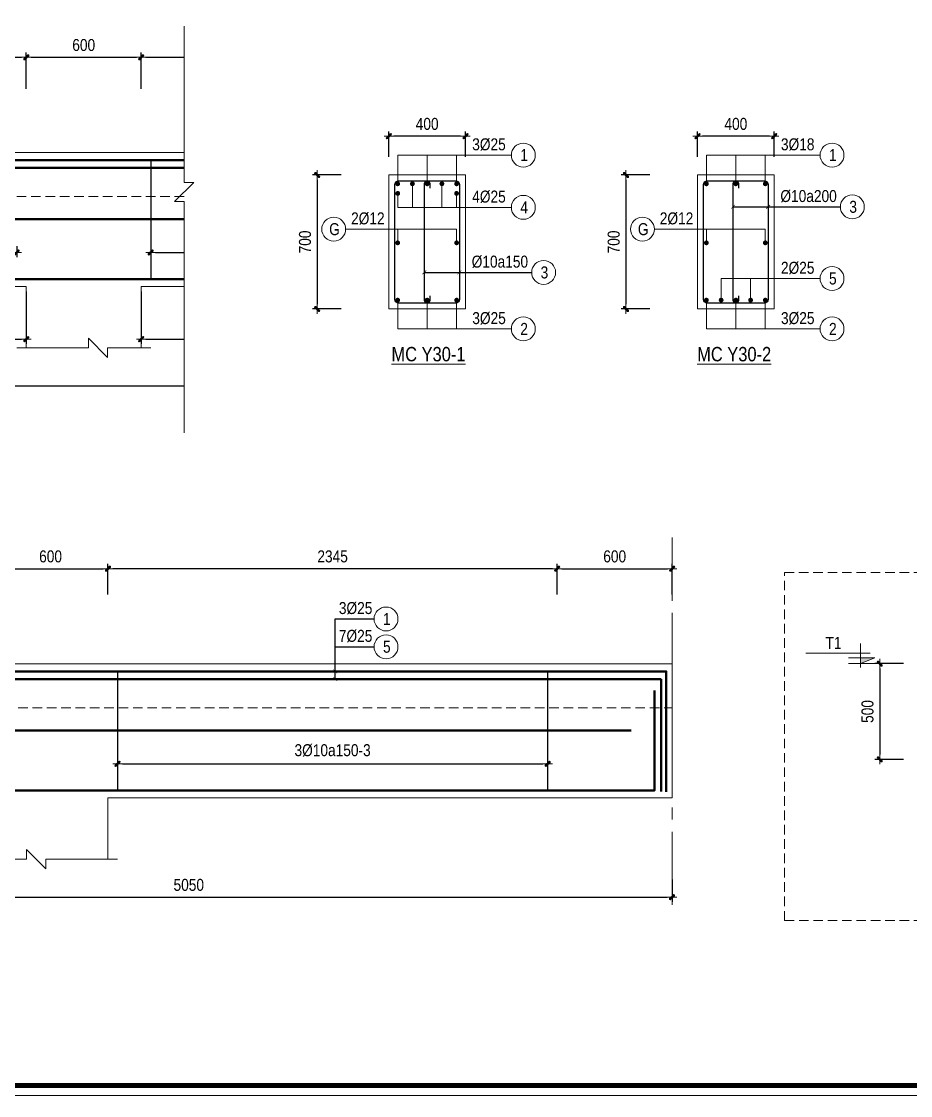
# Model space of a CAD drawing. Header units: millimetres. Extents: x 397144 to 8960116, y 345581 to 674207.
# Drawn here: x 5137752 to 5142397, y 648891 to 654500 of the extents above; entities that cross this region are included whole.
import ezdxf
from ezdxf.enums import TextEntityAlignment as Align
from ezdxf.xclip import XClip

# ---------------------------------------------------------------- set-up
doc = ezdxf.new("R2010")
doc.units = ezdxf.units.MM
doc.header["$XCLIPFRAME"] = 0
doc.header["$PDSIZE"] = -10
doc.linetypes.add('CENTER2', pattern=[28.575, 19.05, -3.175, 3.175, -3.175])
doc.linetypes.add('HIDDEN', pattern=[0.375, 0.25, -0.125])
doc.layers.get('0').update_dxf_attribs({"linetype": 'CONTINUOUS'})
doc.layers.get('Defpoints').update_dxf_attribs({"color": 12, "linetype": 'CONTINUOUS'})
for name, color, linetype, lineweight in [('CDAI', 8, 'CONTINUOUS', 30), ('CTHEP', 2, 'CONTINUOUS', 50), ('DBAO', 3, 'CONTINUOUS', 20), ('DGIONG', 4, 'CONTINUOUS', 13), ('KTH', 150, 'CONTINUOUS', 5), ('Net khuat', 8, 'HIDDEN', 13), ('STICK', 1, 'CONTINUOUS', 9), ('TEXT', 7, 'CONTINUOUS', 15)]:
    doc.layers.add(name, color=color, linetype=linetype, lineweight=lineweight)
doc.layers.add('HATCH', color=7, linetype='CONTINUOUS', lineweight=5, true_color=0x2491ff)
doc.styles.add('Star-HelCon', font='VHELVCN_0.TTF')
doc.styles.add('TTP-HelCon', font='VHELVCN_0.TTF')
doc.styles.add('VNI-HELVE-CONDENSE', font='VHELVCN_0.TTF')
doc.dimstyles.new('kc-25', dxfattribs={"dimtxt": 62.5, "dimasz": 20, "dimexe": 20, "dimexo": 50, "dimgap": 25, "dimtad": 3, "dimdec": 0, "dimzin": 0, "dimdsep": 46, "dimtxsty": 'VNI-HELVE-CONDENSE', "dimblk": 'DIM', "dimcen": 2.5, "dimclrd": 256, "dimclre": 154, "dimclrt": 7, "dimaunit": 1, "dimadec": 0, "dimazin": 0, "dimtfac": 1, "dimtdec": 0, "dimtix": 1, "dimtmove": 0, "dimatfit": 3, "dimldrblk": 'DOT', "dimfxl": 1, "dimtolj": 1, "dimtzin": 0, "dimarcsym": 0})
doc.dimstyles.new('TTP-25', dxfattribs={"dimscale": 25, "dimtxt": 2.5, "dimasz": 1, "dimexe": 1, "dimexo": 1, "dimgap": 0.09, "dimtad": 0, "dimdec": 4, "dimrnd": 5, "dimzin": 9, "dimdsep": 46, "dimtxsty": 'TTP-HelCon', "dimblk": 'Stick1', "dimcen": 0.09, "dimdle": 1.5, "dimclrd": 256, "dimclre": 256, "dimclrt": 7, "dimadec": 0, "dimazin": 0, "dimtfac": 1, "dimtdec": 4, "dimtmove": 0, "dimatfit": 3, "dimldrblk": '_ArchTick1', "dimfxl": 1, "dimtvp": 1, "dimtolj": 1, "dimtzin": 0, "dimarcsym": 0})

# ---------------------------------------------------------------- blocks, each defined once
blk = doc.blocks.new('Stick1')
at = {"layer": 'STICK'}
h = blk.add_hatch(color=256, dxfattribs=at)
edge = h.paths.add_edge_path()
edge.add_line((0.3, 0.5), (-0.5, -0.3))
edge.add_arc((-0.4, -0.4), 0.141, 135, 315)
edge.add_line((-0.3, -0.5), (0.5, 0.3))
edge.add_arc((0.4, 0.4), 0.141, 315, 495)
blk.add_line((1, 0), (-1, 0), dxfattribs=at)
blk.add_lwpolyline([(0.3, 0.5), (-0.5, -0.3, 1), (-0.3, -0.5), (0.5, 0.3, 1), (0.3, 0.5, 1)], format="xyb", dxfattribs=at)
blk = doc.blocks.new('*D955')
at = {"layer": 'Defpoints', "color": 0, "ltscale": 500, "transparency": 16777216}
for p in [(5142386.5, 651146.3), (5142236.6, 650646.3), (5142386.5, 650646.3)]:
    blk.add_point(p, dxfattribs=at)
at = {"layer": 'KTH', "lineweight": -2, "ltscale": 500, "transparency": 16777216}
for p, q in [((5142361.5, 651146.3), (5142211.6, 651146.3)), ((5142236.6, 651121.3), (5142236.6, 650671.3)), ((5142361.5, 650646.3), (5142211.6, 650646.3))]:
    blk.add_line(p, q, dxfattribs=at)
at = {"layer": 'KTH', "lineweight": -2, "ltscale": 500, "transparency": 16777216, "xscale": 25, "yscale": 25, "zscale": 25}
for p, rotation in [((5142236.6, 651146.3), 90), ((5142236.6, 650646.3), 270)]:
    blk.add_blockref('Stick1', p, dxfattribs=dict(at, rotation=rotation))
at = {"layer": 'KTH', "color": 7, "ltscale": 500, "transparency": 16777216, "insert": (5142172.8, 650896.3), "char_height": 62.5, "attachment_point": 5, "rotation": 90, "style": 'TTP-HelCon'}
blk.add_mtext('\\A1;500', dxfattribs=at)
blk = doc.blocks.new('_ArchTick1')
at = {"color": 0, "const_width": 3.81}
blk.add_lwpolyline([(-12.7, -12.7), (12.7, 12.7)], dxfattribs=at)
blk = doc.blocks.new('CODE')
at = {"layer": 'DBAO'}
for p, q in [((-62.5, -20), (-62.5, 105)), ((-62.5, 0), (-137.5, 30)), ((-137.5, 30), (0, 30)), ((-137.5, 0), (0, 0)), ((-112.5, 55), (223.6, 55))]:
    blk.add_line(p, q, dxfattribs=at)
at = {"layer": 'HATCH', "color": 1}
blk.add_solid([(-62.5, 0), (-137.5, 30), (-62.5, 30)], dxfattribs=at)
blk = doc.blocks.new('*D8346')
at = {"layer": 'Defpoints', "color": 0, "transparency": 16777216}
for p in [(5181809.1, 595475.6), (5179810.1, 595286.6), (5181809.1, 595286.6)]:
    blk.add_point(p, dxfattribs=at)
at = {"layer": 'KTH', "lineweight": -2, "transparency": 16777216}
for p, q in [((5179810.1, 595311.6), (5179810.1, 595500.6)), ((5179835.1, 595475.6), (5181784.1, 595475.6)), ((5181809.1, 595311.6), (5181809.1, 595500.6))]:
    blk.add_line(p, q, dxfattribs=at)
at = {"layer": 'KTH', "lineweight": -2, "transparency": 16777216, "xscale": 25, "yscale": 25, "zscale": 25, "rotation": 180}
blk.add_blockref('Stick1', (5179810.1, 595475.6), dxfattribs=at)
at = {"layer": 'KTH', "lineweight": -2, "transparency": 16777216, "xscale": 25, "yscale": 25, "zscale": 25}
blk.add_blockref('Stick1', (5181809.1, 595475.6), dxfattribs=at)
at = {"layer": 'KTH', "color": 7, "transparency": 16777216, "insert": (5180809.6, 595539.4), "char_height": 62.5, "attachment_point": 5, "style": 'TTP-HelCon'}
blk.add_mtext('\\A1;2000', dxfattribs=at)
blk = doc.blocks.new('*D8347')
at = {"layer": 'Defpoints', "color": 0, "transparency": 16777216}
for p in [(5177205.1, 594530.6), (5179160.1, 594514.1), (5177205.1, 594456.6)]:
    blk.add_point(p, dxfattribs=at)
at = {"layer": 'KTH', "lineweight": -2, "transparency": 16777216}
for p, q in [((5177205.1, 594505.6), (5177205.1, 594431.6)), ((5179160.1, 594489.1), (5179160.1, 594431.6)), ((5179135.1, 594456.6), (5177230.1, 594456.6))]:
    blk.add_line(p, q, dxfattribs=at)
at = {"layer": 'KTH', "lineweight": -2, "transparency": 16777216, "xscale": 25, "yscale": 25, "zscale": 25, "rotation": 180}
blk.add_blockref('Stick1', (5177205.1, 594456.6), dxfattribs=at)
at = {"layer": 'KTH', "lineweight": -2, "transparency": 16777216, "xscale": 25, "yscale": 25, "zscale": 25}
blk.add_blockref('Stick1', (5179160.1, 594456.6), dxfattribs=at)
at = {"layer": 'KTH', "color": 7, "transparency": 16777216, "insert": (5178182.6, 594526.5), "char_height": 62.5, "attachment_point": 5, "style": 'TTP-HelCon'}
blk.add_mtext('\\A1;3Þ10a150-3', dxfattribs=at)
blk = doc.blocks.new('*D8348')
at = {"layer": 'Defpoints', "color": 0, "transparency": 16777216}
for p in [(5181809.1, 594530.6), (5179860.1, 594514.1), (5181809.1, 594456.6)]:
    blk.add_point(p, dxfattribs=at)
at = {"layer": 'KTH', "lineweight": -2, "transparency": 16777216}
for p, q in [((5179860.1, 594489.1), (5179860.1, 594431.6)), ((5181809.1, 594505.6), (5181809.1, 594431.6)), ((5179885.1, 594456.6), (5181784.1, 594456.6))]:
    blk.add_line(p, q, dxfattribs=at)
at = {"layer": 'KTH', "lineweight": -2, "transparency": 16777216, "xscale": 25, "yscale": 25, "zscale": 25, "rotation": 180}
blk.add_blockref('Stick1', (5179860.1, 594456.6), dxfattribs=at)
at = {"layer": 'KTH', "lineweight": -2, "transparency": 16777216, "xscale": 25, "yscale": 25, "zscale": 25}
blk.add_blockref('Stick1', (5181809.1, 594456.6), dxfattribs=at)
at = {"layer": 'KTH', "color": 7, "transparency": 16777216, "insert": (5180834.6, 594526.5), "char_height": 62.5, "attachment_point": 5, "style": 'TTP-HelCon'}
blk.add_mtext('\\A1;3Þ10a150-3', dxfattribs=at)
blk = doc.blocks.new('*D8349')
at = {"layer": 'Defpoints', "color": 0, "transparency": 16777216}
for p in [(5188110.1, 595475.6), (5188110.1, 595315.2), (5190457.2, 595315.2)]:
    blk.add_point(p, dxfattribs=at)
at = {"layer": 'KTH', "lineweight": -2, "transparency": 16777216}
for p, q in [((5188110.1, 595340.2), (5188110.1, 595500.6)), ((5190432.2, 595475.6), (5188135.1, 595475.6)), ((5190457.2, 595340.2), (5190457.2, 595500.6))]:
    blk.add_line(p, q, dxfattribs=at)
at = {"layer": 'KTH', "lineweight": -2, "transparency": 16777216, "xscale": 25, "yscale": 25, "zscale": 25, "rotation": 180}
blk.add_blockref('Stick1', (5188110.1, 595475.6), dxfattribs=at)
at = {"layer": 'KTH', "lineweight": -2, "transparency": 16777216, "xscale": 25, "yscale": 25, "zscale": 25}
blk.add_blockref('Stick1', (5190457.2, 595475.6), dxfattribs=at)
at = {"layer": 'KTH', "color": 7, "transparency": 16777216, "insert": (5189283.7, 595539.5), "char_height": 62.5, "attachment_point": 5, "style": 'TTP-HelCon'}
blk.add_mtext('\\A1;2345', dxfattribs=at)
blk = doc.blocks.new('*D8355')
at = {"layer": 'Defpoints', "color": 0, "transparency": 16777216}
for p in [(5179210.1, 595475.6), (5177209.1, 595286.6), (5179210.1, 595286.6)]:
    blk.add_point(p, dxfattribs=at)
at = {"layer": 'KTH', "lineweight": -2, "transparency": 16777216}
for p, q in [((5177209.1, 595311.6), (5177209.1, 595500.6)), ((5177234.1, 595475.6), (5179185.1, 595475.6)), ((5179210.1, 595311.6), (5179210.1, 595500.6))]:
    blk.add_line(p, q, dxfattribs=at)
at = {"layer": 'KTH', "lineweight": -2, "transparency": 16777216, "xscale": 25, "yscale": 25, "zscale": 25, "rotation": 180}
blk.add_blockref('Stick1', (5177209.1, 595475.6), dxfattribs=at)
at = {"layer": 'KTH', "lineweight": -2, "transparency": 16777216, "xscale": 25, "yscale": 25, "zscale": 25}
blk.add_blockref('Stick1', (5179210.1, 595475.6), dxfattribs=at)
at = {"layer": 'KTH', "color": 7, "transparency": 16777216, "insert": (5178209.6, 595539.4), "char_height": 62.5, "attachment_point": 5, "style": 'TTP-HelCon'}
blk.add_mtext('\\A1;2000', dxfattribs=at)
blk = doc.blocks.new('*D8357')
at = {"layer": 'Defpoints', "color": 0, "transparency": 16777216}
for p in [(5179810.1, 595475.6), (5179210.1, 595311.6), (5179810.1, 595286.6)]:
    blk.add_point(p, dxfattribs=at)
at = {"layer": 'KTH', "lineweight": -2, "transparency": 16777216}
for p, q in [((5179210.1, 595336.6), (5179210.1, 595500.6)), ((5179235.1, 595475.6), (5179785.1, 595475.6)), ((5179810.1, 595311.6), (5179810.1, 595500.6))]:
    blk.add_line(p, q, dxfattribs=at)
at = {"layer": 'KTH', "lineweight": -2, "transparency": 16777216, "xscale": 25, "yscale": 25, "zscale": 25, "rotation": 180}
blk.add_blockref('Stick1', (5179210.1, 595475.6), dxfattribs=at)
at = {"layer": 'KTH', "lineweight": -2, "transparency": 16777216, "xscale": 25, "yscale": 25, "zscale": 25}
blk.add_blockref('Stick1', (5179810.1, 595475.6), dxfattribs=at)
at = {"layer": 'KTH', "color": 7, "transparency": 16777216, "insert": (5179510.1, 595539.4), "char_height": 62.5, "attachment_point": 5, "style": 'TTP-HelCon'}
blk.add_mtext('\\A1;600', dxfattribs=at)
blk = doc.blocks.new('*D8360')
at = {"layer": 'Defpoints', "color": 0, "transparency": 16777216}
for p in [(5177810.1, 594278.2), (5179210.1, 594278.2), (5179210.1, 594004)]:
    blk.add_point(p, dxfattribs=at)
at = {"layer": 'KTH', "lineweight": -2, "transparency": 16777216}
for p, q in [((5177810.1, 594253.2), (5177810.1, 593979)), ((5179210.1, 594253.2), (5179210.1, 593979)), ((5177835.1, 594004), (5179185.1, 594004))]:
    blk.add_line(p, q, dxfattribs=at)
at = {"layer": 'KTH', "lineweight": -2, "transparency": 16777216, "xscale": 25, "yscale": 25, "zscale": 25, "rotation": 180}
blk.add_blockref('Stick1', (5177810.1, 594004), dxfattribs=at)
at = {"layer": 'KTH', "lineweight": -2, "transparency": 16777216, "xscale": 25, "yscale": 25, "zscale": 25}
blk.add_blockref('Stick1', (5179210.1, 594004), dxfattribs=at)
at = {"layer": 'KTH', "color": 7, "transparency": 16777216, "insert": (5178510.1, 594067.8), "char_height": 62.5, "attachment_point": 5, "style": 'TTP-HelCon'}
blk.add_mtext('\\A1;1400', dxfattribs=at)
blk = doc.blocks.new('*D8361')
at = {"layer": 'Defpoints', "color": 0, "transparency": 16777216}
for p in [(5191058.1, 595475.6), (5190457.2, 595315.2), (5191058.1, 595315.2)]:
    blk.add_point(p, dxfattribs=at)
at = {"layer": 'KTH', "lineweight": -2, "transparency": 16777216}
for p, q in [((5190457.2, 595340.2), (5190457.2, 595500.6)), ((5190482.2, 595475.6), (5191033.1, 595475.6)), ((5191058.1, 595340.2), (5191058.1, 595500.6))]:
    blk.add_line(p, q, dxfattribs=at)
at = {"layer": 'KTH', "lineweight": -2, "transparency": 16777216, "xscale": 25, "yscale": 25, "zscale": 25, "rotation": 180}
blk.add_blockref('Stick1', (5190457.2, 595475.6), dxfattribs=at)
at = {"layer": 'KTH', "lineweight": -2, "transparency": 16777216, "xscale": 25, "yscale": 25, "zscale": 25}
blk.add_blockref('Stick1', (5191058.1, 595475.6), dxfattribs=at)
at = {"layer": 'KTH', "color": 7, "transparency": 16777216, "insert": (5190757.6, 595539.5), "char_height": 62.5, "attachment_point": 5, "style": 'TTP-HelCon'}
blk.add_mtext('\\A1;600', dxfattribs=at)
blk = doc.blocks.new('*D1217')
at = {"layer": 'Defpoints', "color": 0, "transparency": 16777216}
for p in [(5179810.1, 594278.2), (5181010.1, 594063.9), (5181010.1, 594004)]:
    blk.add_point(p, dxfattribs=at)
at = {"layer": 'KTH', "lineweight": -2, "transparency": 16777216}
for p, q in [((5179810.1, 594253.2), (5179810.1, 593979)), ((5181010.1, 594038.9), (5181010.1, 593979)), ((5179835.1, 594004), (5180985.1, 594004))]:
    blk.add_line(p, q, dxfattribs=at)
at = {"layer": 'KTH', "lineweight": -2, "transparency": 16777216, "xscale": 25, "yscale": 25, "zscale": 25, "rotation": 180}
blk.add_blockref('Stick1', (5179810.1, 594004), dxfattribs=at)
at = {"layer": 'KTH', "lineweight": -2, "transparency": 16777216, "xscale": 25, "yscale": 25, "zscale": 25}
blk.add_blockref('Stick1', (5181010.1, 594004), dxfattribs=at)
at = {"layer": 'KTH', "color": 7, "transparency": 16777216, "insert": (5180410.1, 594067.8), "char_height": 62.5, "attachment_point": 5, "style": 'TTP-HelCon'}
blk.add_mtext('\\A1;1200', dxfattribs=at)
blk = doc.blocks.new('*D8363')
at = {"layer": 'Defpoints', "color": 0, "transparency": 16777216}
for p in [(5190407.2, 594596.7), (5188160.1, 594514.2), (5190407.2, 594456.7)]:
    blk.add_point(p, dxfattribs=at)
at = {"layer": 'KTH', "lineweight": -2, "transparency": 16777216}
for p, q in [((5190407.2, 594571.7), (5190407.2, 594431.7)), ((5188160.1, 594489.2), (5188160.1, 594431.7)), ((5188185.1, 594456.7), (5190382.2, 594456.7))]:
    blk.add_line(p, q, dxfattribs=at)
at = {"layer": 'KTH', "lineweight": -2, "transparency": 16777216, "xscale": 25, "yscale": 25, "zscale": 25, "rotation": 180}
blk.add_blockref('Stick1', (5188160.1, 594456.7), dxfattribs=at)
at = {"layer": 'KTH', "lineweight": -2, "transparency": 16777216, "xscale": 25, "yscale": 25, "zscale": 25}
blk.add_blockref('Stick1', (5190407.2, 594456.7), dxfattribs=at)
at = {"layer": 'KTH', "color": 7, "transparency": 16777216, "insert": (5189283.7, 594526.6), "char_height": 62.5, "attachment_point": 5, "style": 'TTP-HelCon'}
blk.add_mtext('\\A1;3Þ10a150-3', dxfattribs=at)
blk = doc.blocks.new('*D8364')
at = {"layer": 'Defpoints', "color": 0, "transparency": 16777216}
for p in [(5188110.1, 595475.6), (5187510.1, 595322.6), (5188110.1, 595322.6)]:
    blk.add_point(p, dxfattribs=at)
at = {"layer": 'KTH', "lineweight": -2, "transparency": 16777216}
for p, q in [((5187510.1, 595347.6), (5187510.1, 595500.6)), ((5187535.1, 595475.6), (5188085.1, 595475.6)), ((5188110.1, 595347.6), (5188110.1, 595500.6))]:
    blk.add_line(p, q, dxfattribs=at)
at = {"layer": 'KTH', "lineweight": -2, "transparency": 16777216, "xscale": 25, "yscale": 25, "zscale": 25, "rotation": 180}
blk.add_blockref('Stick1', (5187510.1, 595475.6), dxfattribs=at)
at = {"layer": 'KTH', "lineweight": -2, "transparency": 16777216, "xscale": 25, "yscale": 25, "zscale": 25}
blk.add_blockref('Stick1', (5188110.1, 595475.6), dxfattribs=at)
at = {"layer": 'KTH', "color": 7, "transparency": 16777216, "insert": (5187810.1, 595539.5), "char_height": 62.5, "attachment_point": 5, "style": 'TTP-HelCon'}
blk.add_mtext('\\A1;600', dxfattribs=at)
blk = doc.blocks.new('DIM')
h = blk.add_hatch(color=1)
h.paths.add_polyline_path([(0.49, 0.29, 1), (0.29, 0.49), (-0.19, 0), (0.19, 0)])
h.paths.add_polyline_path([(0.19, 0), (-0.19, 0), (-0.49, -0.29, 1), (-0.29, -0.49)])
at = {"color": 9}
for p, q in [((-0.19, 0), (-1.5, 0)), ((0.19, 0), (1.5, 0))]:
    blk.add_line(p, q, dxfattribs=at)
at = {"color": 1}
for p, q in [((-0.49, -0.29), (0.29, 0.49)), ((-0.29, -0.49), (0.49, 0.29)), ((-0.19, 0), (0.19, 0))]:
    blk.add_line(p, q, dxfattribs=at)
blk.add_arc((-0.39, -0.39), 0.138, 135, 315, dxfattribs=at)
blk = doc.blocks.new('*D1218')
at = {"layer": 'Defpoints', "color": 0, "transparency": 16777216}
for p in [(5177710.1, 593958.2), (5186810.1, 593958.2), (5186810.1, 593760.2)]:
    blk.add_point(p, dxfattribs=at)
at = {"layer": 'KTH', "lineweight": -2, "transparency": 16777216}
for p, q in [((5177710.1, 593933.2), (5177710.1, 593735.2)), ((5186810.1, 593933.2), (5186810.1, 593735.2)), ((5177735.1, 593760.2), (5186785.1, 593760.2))]:
    blk.add_line(p, q, dxfattribs=at)
at = {"layer": 'KTH', "lineweight": -2, "transparency": 16777216, "xscale": 25, "yscale": 25, "zscale": 25, "rotation": 180}
blk.add_blockref('Stick1', (5177710.1, 593760.2), dxfattribs=at)
at = {"layer": 'KTH', "lineweight": -2, "transparency": 16777216, "xscale": 25, "yscale": 25, "zscale": 25}
blk.add_blockref('Stick1', (5186810.1, 593760.2), dxfattribs=at)
at = {"layer": 'KTH', "color": 7, "transparency": 16777216, "insert": (5182260.1, 593824), "char_height": 62.5, "attachment_point": 5, "style": 'TTP-HelCon'}
blk.add_mtext('\\A1;9100', dxfattribs=at)
blk = doc.blocks.new('*D8368')
at = {"layer": 'Defpoints', "color": 0, "transparency": 16777216}
for p in [(5186007.2, 593958.2), (5191057.2, 593877.6), (5191057.2, 593760.2)]:
    blk.add_point(p, dxfattribs=at)
at = {"layer": 'KTH', "lineweight": -2, "transparency": 16777216}
for p, q in [((5186007.2, 593933.2), (5186007.2, 593735.2)), ((5191057.2, 593852.6), (5191057.2, 593735.2)), ((5186032.2, 593760.2), (5191032.2, 593760.2))]:
    blk.add_line(p, q, dxfattribs=at)
at = {"layer": 'KTH', "lineweight": -2, "transparency": 16777216, "xscale": 25, "yscale": 25, "zscale": 25, "rotation": 180}
blk.add_blockref('Stick1', (5186007.2, 593760.2), dxfattribs=at)
at = {"layer": 'KTH', "lineweight": -2, "transparency": 16777216, "xscale": 25, "yscale": 25, "zscale": 25}
blk.add_blockref('Stick1', (5191057.2, 593760.2), dxfattribs=at)
at = {"layer": 'KTH', "color": 7, "transparency": 16777216, "insert": (5188532.2, 593824), "char_height": 62.5, "attachment_point": 5, "style": 'TTP-HelCon'}
blk.add_mtext('\\A1;5050', dxfattribs=at)
blk = doc.blocks.new('*D1219')
at = {"layer": 'Defpoints', "color": 0, "ltscale": 500, "transparency": 16777216}
for p in [(5141284.8, 653900.6), (5141284.8, 653767.4), (5141684.8, 653767.4)]:
    blk.add_point(p, dxfattribs=at)
at = {"layer": 'KTH', "lineweight": -2, "ltscale": 500, "transparency": 16777216}
for p, q in [((5141284.8, 653792.4), (5141284.8, 653925.6)), ((5141684.8, 653792.4), (5141684.8, 653925.6)), ((5141659.8, 653900.6), (5141309.8, 653900.6))]:
    blk.add_line(p, q, dxfattribs=at)
at = {"layer": 'KTH', "lineweight": -2, "ltscale": 500, "transparency": 16777216, "xscale": 25, "yscale": 25, "zscale": 25, "rotation": 180}
blk.add_blockref('Stick1', (5141284.8, 653900.6), dxfattribs=at)
at = {"layer": 'KTH', "lineweight": -2, "ltscale": 500, "transparency": 16777216, "xscale": 25, "yscale": 25, "zscale": 25}
blk.add_blockref('Stick1', (5141684.8, 653900.6), dxfattribs=at)
at = {"layer": 'KTH', "color": 7, "ltscale": 500, "transparency": 16777216, "insert": (5141484.8, 653964.5), "char_height": 62.5, "attachment_point": 5, "style": 'TTP-HelCon'}
blk.add_mtext('\\A1;400', dxfattribs=at)
blk = doc.blocks.new('*D1220')
at = {"layer": 'Defpoints', "color": 0, "ltscale": 500, "transparency": 16777216}
for p in [(5141060.4, 653698.4), (5140910.6, 652998.4), (5141060.4, 652998.4)]:
    blk.add_point(p, dxfattribs=at)
at = {"layer": 'KTH', "lineweight": -2, "ltscale": 500, "transparency": 16777216}
for p, q in [((5141035.4, 653698.4), (5140885.6, 653698.4)), ((5140910.6, 653673.4), (5140910.6, 653023.4)), ((5141035.4, 652998.4), (5140885.6, 652998.4))]:
    blk.add_line(p, q, dxfattribs=at)
at = {"layer": 'KTH', "lineweight": -2, "ltscale": 500, "transparency": 16777216, "xscale": 25, "yscale": 25, "zscale": 25}
for p, rotation in [((5140910.6, 653698.4), 90), ((5140910.6, 652998.4), 270)]:
    blk.add_blockref('Stick1', p, dxfattribs=dict(at, rotation=rotation))
at = {"layer": 'KTH', "color": 7, "ltscale": 500, "transparency": 16777216, "insert": (5140846.7, 653348.4), "char_height": 62.5, "attachment_point": 5, "rotation": 90, "style": 'TTP-HelCon'}
blk.add_mtext('\\A1;700', dxfattribs=at)
blk = doc.blocks.new('*D1221')
at = {"layer": 'Defpoints', "color": 0, "ltscale": 500, "transparency": 16777216}
for p in [(5139671.9, 653900.6), (5139671.9, 653767.4), (5140071.9, 653767.4)]:
    blk.add_point(p, dxfattribs=at)
at = {"layer": 'KTH', "lineweight": -2, "ltscale": 500, "transparency": 16777216}
for p, q in [((5139671.9, 653792.4), (5139671.9, 653925.6)), ((5140071.9, 653792.4), (5140071.9, 653925.6)), ((5140046.9, 653900.6), (5139696.9, 653900.6))]:
    blk.add_line(p, q, dxfattribs=at)
at = {"layer": 'KTH', "lineweight": -2, "ltscale": 500, "transparency": 16777216, "xscale": 25, "yscale": 25, "zscale": 25, "rotation": 180}
blk.add_blockref('Stick1', (5139671.9, 653900.6), dxfattribs=at)
at = {"layer": 'KTH', "lineweight": -2, "ltscale": 500, "transparency": 16777216, "xscale": 25, "yscale": 25, "zscale": 25}
blk.add_blockref('Stick1', (5140071.9, 653900.6), dxfattribs=at)
at = {"layer": 'KTH', "color": 7, "ltscale": 500, "transparency": 16777216, "insert": (5139871.9, 653964.5), "char_height": 62.5, "attachment_point": 5, "style": 'TTP-HelCon'}
blk.add_mtext('\\A1;400', dxfattribs=at)
blk = doc.blocks.new('*D1222')
at = {"layer": 'Defpoints', "color": 0, "ltscale": 500, "transparency": 16777216}
for p in [(5139447.5, 653698.4), (5139297.6, 652998.4), (5139447.5, 652998.4)]:
    blk.add_point(p, dxfattribs=at)
at = {"layer": 'KTH', "lineweight": -2, "ltscale": 500, "transparency": 16777216}
for p, q in [((5139422.5, 653698.4), (5139272.6, 653698.4)), ((5139297.6, 653673.4), (5139297.6, 653023.4)), ((5139422.5, 652998.4), (5139272.6, 652998.4))]:
    blk.add_line(p, q, dxfattribs=at)
at = {"layer": 'KTH', "lineweight": -2, "ltscale": 500, "transparency": 16777216, "xscale": 25, "yscale": 25, "zscale": 25}
for p, rotation in [((5139297.6, 653698.4), 90), ((5139297.6, 652998.4), 270)]:
    blk.add_blockref('Stick1', p, dxfattribs=dict(at, rotation=rotation))
at = {"layer": 'KTH', "color": 7, "ltscale": 500, "transparency": 16777216, "insert": (5139233.8, 653348.4), "char_height": 62.5, "attachment_point": 5, "rotation": 90, "style": 'TTP-HelCon'}
blk.add_mtext('\\A1;700', dxfattribs=at)
blk = doc.blocks.new('CHG_XX_Khung ten')
blk.add_lwpolyline([(15, 579), (826, 579), (826, 15), (15, 15)], close=True)
at = {"color": 4, "linetype": 'Continuous', "const_width": 1}
blk.add_lwpolyline([(17, 577), (824, 577), (824, 17), (17, 17)], close=True, dxfattribs=at)
blk = doc.blocks.new('Y-37')
at = {"layer": 'CTHEP'}
blk.add_line((1119.46907, 681.17417), (49858.11137, 681.13827), dxfattribs=at)
for points in [[(49989.46907, 361.93876), (49989.46907, 990.12597), (171.95451, 990.1847)], [(172.63649, 368.18914), (10138.47515, 368.18041), (10718.3369, 368.1785), (17169.46907, 368.15021), (17743.51458, 368.14833), (49905.53617, 368.12618), (49905.53617, 891.00169)]]:
    blk.add_lwpolyline(points, dxfattribs=at)
at = {"layer": 'Net khuat', "ltscale": 200}
blk.add_lwpolyline([(1769.46647, 329.18456), (1769.46647, 799.18779), (50019.46907, 799.18779)], dxfattribs=at)
blk = doc.blocks.new('AY-30')
at = {"layer": 'CDAI', "ltscale": 52.5}
for p, q in [((5179860.12695, 594943.17863), (5179860.12695, 594313.17863)), ((5188160.12295, 594943.25077), (5188160.12295, 594317.23463)), ((5190407.17971, 594943.14029), (5190407.17971, 594313.14029)), ((5190407.17971, 594943.14029), (5190407.17971, 594313.14029))]:
    blk.add_line(p, q, dxfattribs=at)
at = {"layer": 'CTHEP'}
for p, q in [((5177209.16503, 594899.24144), (5181809.12695, 594899.24144)), ((5185509.16503, 594899.24144), (5190109.12695, 594899.24144)), ((5188957.17971, 594899.24144), (5191000.69912, 594899.24144)), ((5191000.69912, 594899.24144), (5191000.69912, 594311.47805)), ((5170943.85061, 594630.2427), (5190843.81492, 594630.19457))]:
    blk.add_line(p, q, dxfattribs=at)
for points in [[(5191027.1797, 594310.99506), (5191027.1797, 594939.18227), (5170790.12555, 594939.24701), (5170790.12555, 594312.98452)], [(5170848.36451, 594693.64793), (5170848.36451, 594317.25786), (5170779.13163, 594317.23671), (5171358.99337, 594317.2348), (5179210.12555, 594317.20651), (5179784.17106, 594317.20463), (5190965.34686, 594317.18248), (5190965.34686, 594840.058)]]:
    blk.add_lwpolyline(points, dxfattribs=at)
at = {"layer": 'DBAO'}
for points in [[(5170760.12555, 593958.2546), (5170760.12555, 594978.41775), (5179358.0318, 594978.17869)], [(5188110.12695, 594278.16811), (5191057.17971, 594278.16811), (5191057.17971, 594978.13658), (5179358.0318, 594978.18143)], [(5171360.12295, 593958.25077), (5171360.12295, 594278.22496), (5179210.12555, 594278.18246), (5179210.12555, 593958.18246)], [(5179810.12695, 594278.17863), (5187510.12555, 594278.16887)], [(5179810.12695, 593958.17863), (5179810.12695, 594278.17863)], [(5188110.12695, 593958.17863), (5188110.12695, 594278.17863)]]:
    blk.add_lwpolyline(points, dxfattribs=at)
at = {"layer": 'DGIONG'}
for points in [[(5179160.12555, 593958.18246), (5179535.12695, 593958.17863), (5179535.12695, 594008.17863), (5179635.12695, 593908.17863), (5179635.12695, 593958.17863), (5179860.12695, 593958.17863)], [(5187460.12555, 593958.2546), (5187685.12555, 593958.2546), (5187685.12555, 594008.2546), (5187785.12555, 593908.2546), (5187785.12555, 593958.2546), (5188160.12295, 593958.25077)]]:
    blk.add_lwpolyline(points, dxfattribs=at)
for centre in [(5189562.8458, 595213.05899), (5189562.8458, 595067.75999)]:
    blk.add_circle(centre, 62.5, dxfattribs=at)
at = {"layer": 'Net khuat', "linetype": 'CENTER2', "ltscale": 20}
blk.add_line((5191057.17971, 593720.76082), (5191057.17971, 595726.10346), dxfattribs=at)
at = {"layer": 'Net khuat', "ltscale": 200}
blk.add_lwpolyline([(5170760.12555, 594748.25782), (5191057.17971, 594748.25782)], dxfattribs=at)
at = {"layer": 'TEXT', "style": 'TTP-HelCon'}
for s, p in [('3Þ25', (5189316.33575, 595238.91193)), ('7Þ25', (5189316.33575, 595093.61293))]:
    blk.add_text(s, height=62.5, dxfattribs=at).set_placement(p)
at = {"layer": 'TEXT', "style": 'Star-HelCon'}
for s, p in [('1', (5189567.01247, 595213.05899)), ('5', (5189567.01247, 595067.75999))]:
    blk.add_text(s, height=62.5, dxfattribs=at).set_placement(p, align=Align.MIDDLE)
at = {"layer": 'KTH'}
for base, p1, p2, picture, middle in [((5179210.12555, 595475.5768), (5177209.12555, 595286.57297), (5179210.12555, 595286.57297), '*D8355', (5178209.62555, 595539.41014)), ((5179810.12695, 595475.5768), (5179210.12555, 595311.57297), (5179810.12695, 595286.57297), '*D8357', (5179510.12625, 595539.41014)), ((5181809.12695, 595475.57297), (5179810.12695, 595286.57297), (5181809.12695, 595286.57297), '*D8346', (5180809.62695, 595539.40631)), ((5188110.12295, 595475.64894), (5187510.12555, 595322.55221), (5188110.12295, 595322.55221), '*D8364', (5187810.12425, 595539.48227)), ((5186810.12555, 593760.19754), (5177710.12555, 593958.18055), (5186810.12555, 593958.18055), '*D1218', (5182260.12555, 593824.03087)), ((5191057.17971, 593760.19754), (5186007.17971, 593958.18055), (5191057.17971, 593877.60957), '*D8368', (5188532.17971, 593824.03087))]:
    dim = blk.add_linear_dim(base=base, p1=p1, p2=p2, angle=180, dimstyle='TTP-25', override={"dimtmove": 1}, dxfattribs=at)
    dim.commit()
    dim.dimension.update_dxf_attribs({"geometry": picture, "text_midpoint": middle})
for base, p1, p2, picture, middle in [((5188110.12555, 595475.64894), (5190457.17971, 595315.16288), (5188110.12555, 595315.16288), '*D8349', (5189283.65263, 595539.48227)), ((5191058.11073, 595475.64894), (5190457.17971, 595315.16288), (5191058.11073, 595315.16288), '*D8361', (5190757.64522, 595539.48227)), ((5179210.12555, 594003.99276), (5177810.12555, 594278.22496), (5179210.12555, 594278.21061), '*D8360', (5178510.12555, 594067.8261)), ((5181010.12695, 594003.99276), (5179810.12695, 594278.17863), (5181010.12695, 594063.94394), '*D1217', (5180410.12695, 594067.8261))]:
    dim = blk.add_linear_dim(base=base, p1=p1, p2=p2, dimstyle='TTP-25', override={"dimtmove": 1}, dxfattribs=at)
    dim.commit()
    dim.dimension.update_dxf_attribs({"geometry": picture, "text_midpoint": middle})
for base, p1, p2, picture, middle in [((5190407.17971, 594456.67841), (5188160.12295, 594514.15176), (5190407.17971, 594596.69159), '*D8363', (5189283.65133, 594526.59507)), ((5181809.12695, 594456.6101), (5179860.12695, 594514.08346), (5181809.12695, 594530.61011), '*D8348', (5180834.62695, 594526.52677))]:
    dim = blk.add_linear_dim(base=base, p1=p1, p2=p2, text='3Þ10a150-3', dimstyle='TTP-25', override={"dimtmove": 1}, dxfattribs=at)
    dim.commit()
    dim.dimension.update_dxf_attribs({"geometry": picture, "text_midpoint": middle})
dim = blk.add_linear_dim(base=(5177205.12555, 594456.6101), p1=(5179160.12555, 594514.08346), p2=(5177205.12555, 594530.61011), angle=180, text='3Þ10a150-3', dimstyle='TTP-25', override={"dimtmove": 1}, dxfattribs=at)
dim.commit()
dim.dimension.update_dxf_attribs({"geometry": '*D8347', "text_midpoint": (5178182.62555, 594526.52677)})
at = {"layer": 'DGIONG'}
for points in [[(5189297.82398, 594939.25088), (5189297.82372, 595213.05899), (5189500.3458, 595213.05899)], [(5189297.82363, 594899.25088), (5189297.82337, 595067.75999), (5189500.34545, 595067.75999)]]:
    blk.add_leader(points, dimstyle='kc-25', override={"dimtad": 0, "dimldrblk": 'ArchTick', "dimfxl": 100, "dimarcsym": 1}, dxfattribs=at)

msp = doc.modelspace()

# ---------------------------------------------------------------- linework, layer by layer
at = {"layer": 'CDAI', "ltscale": 0.8}
msp.add_lwpolyline([(5128516.01276, 663460.45642), (5145885.61818, 663460.45642), (5145885.61818, 648942.57726), (5128516.01276, 648942.57726)], close=True, dxfattribs=at)
msp.add_lwpolyline([(5128516.01276, 663460.45642), (5145885.61818, 663460.45642), (5145885.61818, 648942.57726), (5128516.01276, 648942.57726)], close=True, dxfattribs=at)
msp.add_lwpolyline([(5128516.01276, 663460.45642), (5145885.61818, 663460.45642), (5145885.61818, 648942.57726), (5128516.01276, 648942.57726)], close=True, dxfattribs=at)
msp.add_lwpolyline([(5128516.01276, 663460.45642), (5145885.61818, 663460.45642), (5145885.61818, 648942.57726), (5128516.01276, 648942.57726)], close=True, dxfattribs=at)
msp.add_lwpolyline([(5128516.01276, 663460.45642), (5145885.61818, 663460.45642), (5145885.61818, 648942.57726), (5128516.01276, 648942.57726)], close=True, dxfattribs=at)
at = {"layer": 'CDAI'}
for points in [[(5139721.88013, 653667.12881), (5140021.88013, 653667.12881, -0.4142135624), (5140040.63013, 653648.37881), (5140040.63013, 653048.37881, -0.4142135624), (5140021.88013, 653029.62881), (5139721.88013, 653029.62881, -0.4142135624), (5139703.13013, 653048.37881), (5139703.13013, 653648.37881, -0.4142135624)], [(5141334.84242, 653667.12881), (5141634.84242, 653667.12881, -0.4142135624), (5141653.59242, 653648.37881), (5141653.59242, 653048.37881, -0.4142135624), (5141634.84242, 653029.62881), (5141334.84242, 653029.62881, -0.4142135624), (5141316.09242, 653048.37881), (5141316.09242, 653648.37881, -0.4142135624)]]:
    msp.add_lwpolyline(points, format="xyb", close=True, dxfattribs=at)
for points in [[(5139886.88013, 653630.20882), (5139886.88013, 653652.12881, 0.4142135624), (5139871.88013, 653667.12881), (5139871.88013, 653667.12881, 0.4142135624), (5139856.88013, 653652.12881), (5139856.88013, 653044.62881, 0.4142135624), (5139871.88013, 653029.62881), (5139871.88013, 653029.62881, 0.4142135624), (5139886.88013, 653044.62881), (5139886.88013, 653066.5488)], [(5141499.84242, 653630.20882), (5141499.84242, 653652.12881, 0.4142135624), (5141484.84242, 653667.12881), (5141484.84242, 653667.12881, 0.4142135624), (5141469.84242, 653652.12881), (5141469.84242, 653044.62881, 0.4142135624), (5141484.84242, 653029.62881), (5141484.84242, 653029.62881, 0.4142135624), (5141499.84242, 653044.62881), (5141499.84242, 653066.5488)]]:
    msp.add_lwpolyline(points, format="xyb", dxfattribs=at)
at = {"layer": 'CTHEP', "const_width": 12.5}
for points in [[(5139711.88013, 653652.12881, 1), (5139724.38013, 653652.12881, 1)], [(5139788.75513, 653652.12881, 1), (5139801.25513, 653652.12881, 1)], [(5139865.63013, 653652.12881, 1), (5139878.13013, 653652.12881, 1)], [(5139942.50513, 653652.12881, 1), (5139955.00513, 653652.12881, 1)], [(5140019.38013, 653652.12881, 1), (5140031.88013, 653652.12881, 1)], [(5141324.84242, 653652.12881, 1), (5141337.34242, 653652.12881, 1)], [(5141478.59242, 653652.12881, 1), (5141491.09242, 653652.12881, 1)], [(5141632.34242, 653652.12881, 1), (5141644.84242, 653652.12881, 1)], [(5139711.88013, 653602.12881, 1), (5139724.38013, 653602.12881, 1)], [(5140019.38013, 653602.12881, 1), (5140031.88013, 653602.12881, 1)], [(5139724.38013, 653343.97186, -1), (5139711.88013, 653343.97186, -1)], [(5140031.88013, 653343.97186, -1), (5140019.38013, 653343.97186, -1)], [(5141337.34242, 653343.97186, -1), (5141324.84242, 653343.97186, -1)], [(5141644.84242, 653343.97186, -1), (5141632.34242, 653343.97186, -1)], [(5139711.88013, 653044.62881, 1), (5139724.38013, 653044.62881, 1)], [(5139865.63013, 653044.62881, 1), (5139878.13013, 653044.62881, 1)], [(5140019.38013, 653044.62881, 1), (5140031.88013, 653044.62881, 1)], [(5141324.84242, 653044.62881, 1), (5141337.34242, 653044.62881, 1)], [(5141401.71742, 653044.62881, 1), (5141414.21742, 653044.62881, 1)], [(5141478.59242, 653044.62881, 1), (5141491.09242, 653044.62881, 1)], [(5141567.96742, 653044.62881, -1), (5141555.46742, 653044.62881, -1)], [(5141632.34242, 653044.62881, 1), (5141644.84242, 653044.62881, 1)]]:
    msp.add_lwpolyline(points, format="xyb", close=True, dxfattribs=at)
at = {"layer": 'DBAO', "flags": 128}
for points in [[(5139671.88013, 653698.37881), (5140071.88013, 653698.37881)], [(5140071.88013, 653698.37881), (5140071.88013, 652998.37881), (5139671.88013, 652998.37881), (5139671.88013, 653698.37881)], [(5141284.84242, 653698.37881), (5141684.84242, 653698.37881)], [(5141684.84242, 653698.37881), (5141684.84242, 652998.37881), (5141284.84242, 652998.37881), (5141284.84242, 653698.37881)]]:
    msp.add_lwpolyline(points, dxfattribs=at)
at = {"layer": 'DGIONG'}
for p, q in [((5139718.13013, 653652.12881), (5139718.13013, 653802.12881)), ((5139718.13013, 653802.12881), (5140311.88013, 653802.12881)), ((5139871.88013, 653652.12881), (5139871.88013, 653802.12881)), ((5140025.63013, 653652.12881), (5140025.63013, 653802.12881)), ((5141331.09242, 653652.12881), (5141331.09242, 653802.12881)), ((5141331.09242, 653802.12881), (5141924.84242, 653802.12881)), ((5141484.84242, 653652.12881), (5141484.84242, 653802.12881)), ((5141638.59242, 653652.12881), (5141638.59242, 653802.12881)), ((5139795.00513, 653652.12881), (5139795.00513, 653529.20805)), ((5139948.75513, 653652.12881), (5139948.75513, 653529.20805)), ((5139718.13013, 653529.20805), (5139718.13013, 653602.12881)), ((5140025.63013, 653529.20805), (5140025.63013, 653602.12881)), ((5139718.13013, 653529.20805), (5140311.88013, 653529.20805)), ((5140025.63013, 653415.35365), (5139446.08261, 653415.35365)), ((5139718.13013, 653343.97186), (5139718.13013, 653415.35365)), ((5140025.63013, 653343.97186), (5140025.63013, 653415.35365)), ((5141638.59242, 653415.35365), (5141059.04491, 653415.35365)), ((5141331.09242, 653343.97186), (5141331.09242, 653415.35365)), ((5141638.59242, 653343.97186), (5141638.59242, 653415.35365)), ((5141407.96742, 653157.2709), (5141924.84242, 653157.2709)), ((5141407.96742, 653044.62881), (5141407.96742, 653157.2709)), ((5141561.71742, 653044.62881), (5141561.71742, 653157.2709)), ((5139718.13013, 652894.62881), (5139718.13013, 653044.62881)), ((5139871.88013, 652894.62881), (5139871.88013, 653044.62881)), ((5140025.63013, 652894.62881), (5140025.63013, 653044.62881)), ((5141331.09242, 652894.62881), (5141331.09242, 653044.62881)), ((5141484.84242, 652894.62881), (5141484.84242, 653044.62881)), ((5141638.59242, 652894.62881), (5141638.59242, 653044.62881)), ((5139718.13013, 652894.62881), (5140311.88013, 652894.62881)), ((5141331.09242, 652894.62881), (5141924.84242, 652894.62881))]:
    msp.add_line(p, q, dxfattribs=at)
msp.add_lwpolyline([(5138602.45353, 654475.96481), (5138602.45353, 653659.46645), (5138652.45353, 653659.46645), (5138552.45353, 653559.46645), (5138602.45353, 653559.46645), (5138602.45353, 652351.77433)], dxfattribs=at)
for centre in [(5140374.38013, 653802.12881), (5141987.34242, 653802.12881), (5140374.38013, 653529.20805), (5142093.46245, 653532.04261), (5139383.58261, 653415.35365), (5140996.54491, 653415.35365), (5140480.50015, 653189.4771), (5141987.34242, 653157.2709), (5140374.38013, 652894.62881), (5141987.34242, 652894.62881)]:
    msp.add_circle(centre, 62.5, dxfattribs=at)
at = {"layer": 'Net khuat', "ltscale": 200}
msp.add_lwpolyline([(5141739.61222, 651622.57758), (5145389.7928, 651622.57758), (5145389.7928, 649804.28543), (5141739.61222, 649804.28543)], close=True, dxfattribs=at)

# ---------------------------------------------------------------- block references
at = {"layer": 'CDAI'}
ref = msp.add_blockref('AY-30', (-41432.66028, 58837.18611), dxfattribs=at)
XClip(ref).set_block_clipping_path([(5170348.7667705882, 593315.8009421024), (5180035.1138081849, 595638.7786993057)])
ref = msp.add_blockref('AY-30', (-49905.84225, 56166.45356), dxfattribs=at)
XClip(ref).set_block_clipping_path([(5179015.913445618, 593266.9620327791), (5191202.3270190759, 595638.7825308249)])
at = {"layer": 'KTH'}
ref = msp.add_blockref('Y-37', (5137094.081, 651940.68971), dxfattribs=at)
XClip(ref).set_block_clipping_path([(35486.8958581146, -716.7314408382), (50818.7627240922, 1753.9929457151)])
at = {"layer": 'KTH', "linetype": 'Continuous', "xscale": -1}
msp.add_blockref('CODE', (5142074.14491, 651146.27618), dxfattribs=at)

# ---------------------------------------------------------------- texts
at = {"layer": 'TEXT', "style": 'TTP-HelCon'}
for s, p in [('3Þ25', (5140107.33846, 653827.12881)), ('3Þ18', (5141720.30076, 653827.12881)), ('4Þ25', (5140107.33846, 653554.20805)), ('Þ10a200', (5141717.52663, 653557.04261)), ('2Þ12', (5139474.37428, 653440.35365)), ('2Þ12', (5141087.33657, 653440.35365)), ('Þ10a150', (5140104.56434, 653214.4771)), ('2Þ25', (5141720.30076, 653182.2709)), ('3Þ25', (5140107.6038, 652919.62881)), ('3Þ25', (5141720.5661, 652919.62881))]:
    msp.add_text(s, height=62.5, dxfattribs=at).set_placement(p)
at = {"layer": 'TEXT', "style": 'Star-HelCon'}
for s, p in [('1', (5140378.54679, 653802.12881)), ('1', (5141991.50909, 653802.12881)), ('4', (5140378.54679, 653529.20805)), ('3', (5142097.62912, 653532.04261)), ('G', (5139387.74928, 653415.35365)), ('G', (5141000.71157, 653415.35365)), ('3', (5140484.66682, 653189.4771)), ('5', (5141991.50909, 653157.2709)), ('2', (5140378.54679, 652894.62881)), ('2', (5141991.50909, 652894.62881))]:
    msp.add_text(s, height=62.5, dxfattribs=at).set_placement(p, align=Align.MIDDLE)
at = {"layer": 'TEXT', "style": 'TTP-HelCon'}
for s, p in [('%%UMC Y30-1', (5139878.76178, 652725.08527)), ('%%UMC Y30-2', (5141476.08327, 652725.08527))]:
    msp.add_text(s, height=75, dxfattribs=at).set_placement(p, align=Align.CENTER)
msp.add_text('T1    ', height=62.5, dxfattribs=at).set_placement((5142116.41158, 651223.27117), align=Align.RIGHT)

# ---------------------------------------------------------------- dimensions: what is measured, and where the dimension line sits
at = {"layer": 'KTH', "ltscale": 500}
for base, p1, p2, picture, middle in [((5139671.88013, 653900.62881), (5140071.88013, 653767.39076), (5139671.88013, 653767.39076), '*D1221', (5139871.88013, 653964.46214)), ((5141284.84242, 653900.62881), (5141684.84242, 653767.39076), (5141284.84242, 653767.39076), '*D1219', (5141484.84242, 653964.46214))]:
    dim = msp.add_linear_dim(base=base, p1=p1, p2=p2, dimstyle='TTP-25', override={"dimtxsty": 'TTP-HelCon'}, dxfattribs=at)
    dim.commit()
    dim.dimension.update_dxf_attribs({"geometry": picture, "text_midpoint": middle})
for base, p1, p2, picture, middle in [((5139297.61974, 652998.37881), (5139447.45255, 653698.37881), (5139447.45255, 652998.37881), '*D1222', (5139233.7864, 653348.37881)), ((5140910.58203, 652998.37881), (5141060.41485, 653698.37881), (5141060.41485, 652998.37881), '*D1220', (5140846.7487, 653348.37881)), ((5142236.64491, 650646.27618), (5142386.47772, 651146.27618), (5142386.47772, 650646.27618), '*D955', (5142172.81158, 650896.27618))]:
    dim = msp.add_linear_dim(base=base, p1=p1, p2=p2, angle=90, dimstyle='TTP-25', override={"dimtxsty": 'TTP-HelCon'}, dxfattribs=at)
    dim.commit()
    dim.dimension.update_dxf_attribs({"geometry": picture, "text_midpoint": middle})

# ---------------------------------------------------------------- leaders
at = {"layer": 'DGIONG'}
for points in [[(5141469.84242, 653532.04261), (5141847.21245, 653532.04261)], [(5141653.59242, 653532.04261), (5142030.96245, 653532.04261)], [(5139856.88013, 653189.4771), (5140234.25015, 653189.4771)], [(5140040.63013, 653189.4771), (5140418.00015, 653189.4771)]]:
    msp.add_leader(points, dimstyle='kc-25', override={"dimtad": 0, "dimldrblk": 'ArchTick', "dimfxl": 100, "dimarcsym": 1}, dxfattribs=at)

# ---------------------------------------------------------------- next in the draw order: block references
at = {"layer": 'KTH', "ltscale": 0.8, "xscale": 25.92478421702978, "yscale": 25.92478421702978, "zscale": 25.92478421702978}
msp.add_blockref('CHG_XX_Khung ten', (5128075.29142, 648501.85593), dxfattribs=at)

doc.saveas('drawing.dxf')
